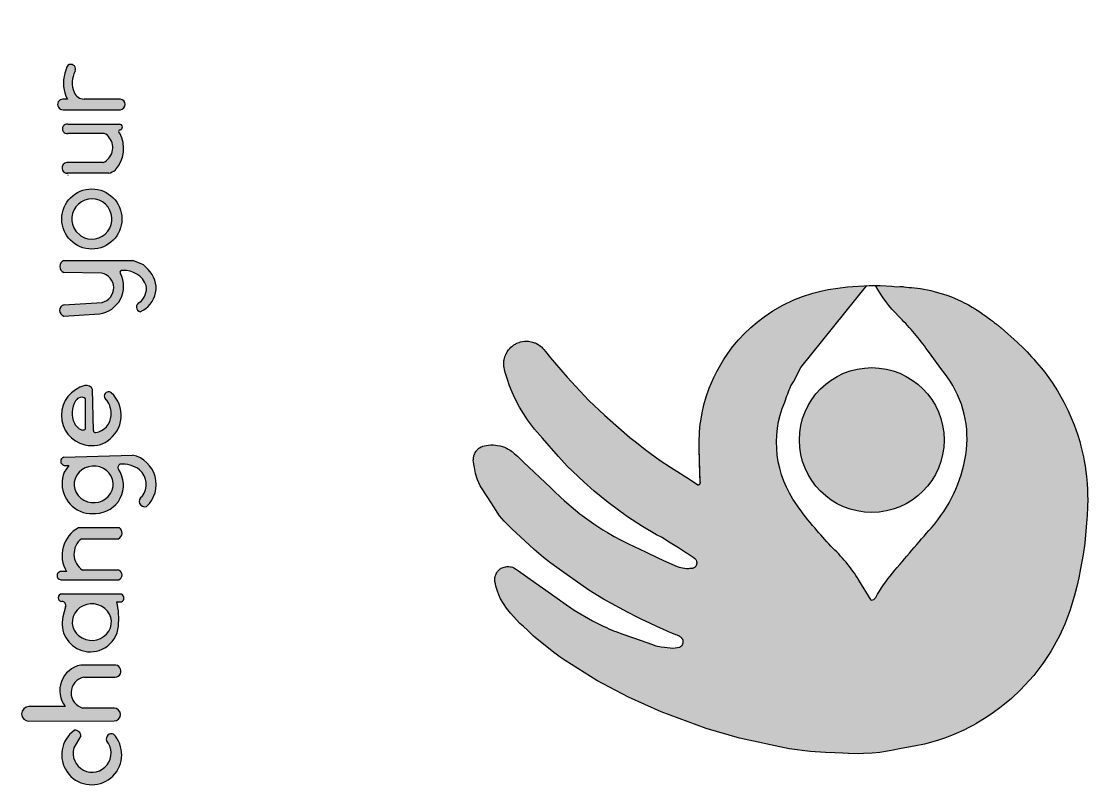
# Model space of a CAD drawing. Header units: millimetres. Extents: x -88727164121 to 1409438023, y -488056698 to 235964078476.
# Drawn here: x -1434659893 to -1186216538, y 2570022205 to 2748507003 of the extents above; entities that cross this region are included whole.
import ezdxf

# ---------------------------------------------------------------- set-up
doc = ezdxf.new("R2010")
doc.units = ezdxf.units.MM
doc.header["$MEASUREMENT"] = 0

# ---------------------------------------------------------------- blocks, each defined once
blk = doc.blocks.new('citata')
h = blk.add_hatch(color=1)
h.dxf.hatch_style = 1
h.set_gradient(color1=(106, 241, 234), color2=(123, 190, 224))
h.paths.add_polyline_path([(-2523979, -73858309), (896836, -73858309, 0.6599120147), (766764, -68494374), (-41696684, -68331435, 1), (-41696685, -73696560, -0.5358799039), (-39151218, -77523725), (-40895330, -84680449, 0.3940708459), (-27465401, -108592977, 0.2135091168), (-11150540, -106751416, 0.2398963298), (-1357428, -91364658, 0.0814010935)])
edge = h.paths.add_edge_path(flags=16)
edge.add_ellipse((-20319621, -88362964), major_axis=(13946354, 174204), ratio=0.9341531751, start_angle=59.604495974, end_angle=419.330027545, ccw=False)
h.paths.add_polyline_path([(-4266876, -118999892), (-28094963, -118999892, 0.564136484), (-39261816, -148595756), (-65177510, -148595756, 1.0028811706), (-65147742, -158942695), (-4389065, -158767890, 0.9971271067), (-4415221, -149676636), (-26616225, -149676636, -0.801497048), (-25917218, -127626480), (-3567869, -127626480, 1.0119015309)])
h.paths.add_polyline_path([(-27636042, -28951399), (-1279489, -28951399, 0.5572331193), (-615487, -21094263), (-29831243, -21094263, 0.4275887725), (-38371957, -52302695), (-42188721, -52302695, 1.0011614844), (-42181872, -58203042), (-968551, -58203042, 0.6375031492), (-968551, -51263954), (-26972039, -51263954, -0.5156834132)])
h.paths.add_polyline_path([(-272302, 24099772, -0.1905056277), (13765309, 20184028, -0.3893571785), (15608258, 1178046, 0.9525587143), (18649553, -5879773, 0.6100212812), (8769053, 30619295), (-40196050, 29169389, 0.8328478427), (-40052088, 23382490), (-36714717, 23382490), (-40036530, 18578856, 0.4321547126), (-26610358, -10171635, 0.0823517238), (-17515301, -10893863, 0.5953038355), (-1213522, 20359451, -0.4837201873)])
edge = h.paths.add_edge_path(flags=16)
edge.add_ellipse((-18999123, 9818661), major_axis=(13946354, 174204), ratio=0.9341531751, start_angle=59.604495974, end_angle=419.330027545, ccw=False)
h.paths.add_polyline_path([(-31903569, 69298767, -0.1019754382), (-29826847, 71333686, -0.3243246524), (-24725491, 70812063), (-24725491, 49218971, -0.1372633068), (-27009726, 48538977, -0.1088701167), (-29272992, 49460993, -0.1472911021), (-32755880, 53486809, -0.2553227113)], flags=16)
h.paths.add_polyline_path([(-19738167, 77426384, 0.3937450764), (-25296033, 80170080, 0.7906409581), (-25296033, 37940173, 0.0848355521), (-16037509, 37694466, 0.106183039), (-9349844, 40671710), (-9330569, 40680291, 0.4903457944), (-6429344, 75143859, 0.2583840191), (-9347780, 75613026, 0.6962600209), (-9680626, 69946412, -0.1794862612), (-6600470, 58850579, -0.3591685022), (-17569604, 46860784, -0.5950624998), (-19082480, 48141902)])
h.paths.add_polyline_path([(14120237, 132863887, -0.7616509547), (13732096, 139416575, 0.2768275572), (18468235, 151607953, 0.3322203295), (1676223, 162148834, 0.8288874333), (72124, 160117172, -0.5205014365), (-14830326, 131421754), (-40183794, 129778705, -0.7853089883), (-40102124, 137768962), (-12933639, 139470668, 0.808747985), (-13405182, 160347525), (-40183794, 160892521, -0.6904082732), (-40183794, 169351852), (4618242, 169351852), (8841903, 169351852), (16416473, 166185380), (19767382, 163018907, -0.545534071)])
h.paths.add_polyline_path([(1130315, 198951971, 1), (-41783373, 198951971, 1)])
h.paths.add_polyline_path([(-28045351, 186847150), (-31833581, 190367413, -11.0000676829)], flags=16)
h.paths.add_polyline_path([(-543448, 266508913), (-37388342, 266508913, 1.2004549943), (-37388342, 259928021), (-11525370, 259928021, -0.245272097), (-7723283, 256634682, -0.4880390953), (-12310893, 239161962), (-38084485, 239161962, 0.9131626126), (-38084485, 231509207), (-8166821, 231509207, 0.0950607785), (-3511505, 233915286, 0.3119790556), (-354616, 260125174, -0.8727461245), (-136787, 262498021, 0.9037376938)])
h.paths.add_polyline_path([(141597, 284432956), (-25739299, 284432956, -0.3046396993), (-32991928, 289303882, -0.2212648885), (-32280982, 304244747, 1.2709988847), (-38625991, 305834670), (-39508137, 302978768, 0.2006204976), (-37703332, 284313914), (-41025443, 284313914, 1.0231071125), (-40850826, 276845396), (141597, 276845396, 0.8483927566)])
h.paths.add_polyline_path([(1130315, 424857795, 1), (-41783373, 424857795, 1)])
h.paths.add_polyline_path([(-28045351, 412752975), (-31833581, 416273237, -11.0000676829)], flags=16)
h.paths.add_polyline_path([(-609845, 461997028), (-37721358, 461997028, 0.997974659), (-37706069, 454455531), (-609845, 454455531, 1)])
h.paths.add_polyline_path([(-331130, 473536531), (-41492666, 473536531, -1), (-41492666, 479650632), (-38945292, 479650632), (-38770207, 479644793, 0.790327783), (-38337651, 481806097, -0.4395699747), (-33570136, 508276051), (-30464816, 509151401, -0.0199581941), (-545949, 509685552, -0.6985078616), (-1896086, 501947650), (-26829844, 501936143, 0.7518174025), (-26994959, 480604472), (-380633, 480273617, -0.8201431445)])
h.paths.add_polyline_path([(-57403410, 458023432, 1), (-48000510, 458023432, 1)])
h.paths.add_polyline_path([(-45645963, 521439803), (-45645963, 530060554), (-66606006, 530060554, -1), (-66606006, 537149541), (-45645963, 537149541), (-45645963, 544614587, -1), (-38816132, 544614587), (-38816132, 537149541), (-346052, 537149541, -1), (-346052, 530060554), (-38816132, 530060554), (-38816132, 521448715, -0.9986959792)])
h.paths.add_polyline_path([(-41783373, 616504027, 1), (1130315, 616504027, 1)])
h.paths.add_polyline_path([(-28045351, 604399206), (-31833581, 607919468, -11.0000676829)], flags=16)
h.paths.add_polyline_path([(-3361252, 659667989), (-38845387, 659667989), (-38845387, 665341032, 1), (-44864031, 665341032), (-44864031, 659179524, -0.3779582573), (-63206343, 671140956, 0.7288191062), (-69659822, 668584565, 0.3950173115), (-51840371, 651903726), (-44864031, 651903726), (-44864031, 646352266, 1), (-38845387, 646352266), (-38845387, 651903726), (-3361252, 651903726, 1)])
h.paths.add_polyline_path([(-4358152, 750087964), (-37360162, 756994593, 1.0897155904), (-38811713, 750251695), (-8215095, 744612075, -0.6795941902), (-7069091, 736072806), (-39801421, 728186280, 0.7879901999), (-38116848, 721371558), (-4358152, 729716577, 0.7829038284)])
h.paths.add_polyline_path([(-609845, 774537745), (-37721358, 774537745, 0.997974659), (-37706069, 766996248), (-609845, 766996248, 1)])
h.paths.add_polyline_path([(-6429344, 821486246, 0.25838402), (-9347780, 821955412, 0.6962600194), (-9680626, 816288798, -0.1794862612), (-6600470, 805192966, -0.3591685022), (-17569604, 793203171, -0.5950624998), (-19082480, 794484288), (-19738167, 823768770, 0.3937450764), (-25296033, 826512467, 0.7906409581), (-25296033, 784282560, 0.0848355521), (-16037509, 784036852, 0.106183039), (-9349844, 787014097), (-9330569, 787022677, 0.4903457944)])
h.paths.add_polyline_path([(-27009726, 794881363, -0.1088701167), (-29272992, 795803380, -0.1472911021), (-32755880, 799829196, -0.2553227113), (-31903569, 815641153, -0.1019754382), (-29826847, 817676073, -0.3243246524), (-24725491, 817154449), (-24725491, 795561357, -0.1372633068)], flags=16)
h.paths.add_polyline_path([(-650637, 854805312), (-4098243, 856939338, 0.0222537796), (-8840742, 858390930, -0.6541523972), (-8390628, 862148915, 0.0708064783), (-1035835, 866419154, 0.4720704746), (-1604018, 875574020), (-36391928, 885687236, 1.1252828024), (-37332261, 877890188), (-12798071, 872424270, -0.97405612), (-13434951, 869164139), (-34186856, 865677306, 0.5314971765), (-33350710, 857309600), (-13521215, 854462896, -0.841987891), (-13105313, 847503582), (-40049815, 842562723, 0.6393290403), (-37290130, 834153893), (-5704358, 841950869, 0.5169282559)])
h.paths.add_polyline_path([(-4881299, -168133347, 0.6304698822), (-9827312, -172833444, -1.6745748508), (-33183246, -178024913), (-28142815, -169465223, 0.4225122249), (-32564941, -165431807), (-36140658, -168384359, 2.3042156035)])
h.paths.add_polyline_path([(-13649742, 394490524), (-22186078, 395327720, 0.4310925649), (-40352583, 367937247), (-40352583, 362957698), (-40352583, 359569184, 1.2093904472), (-39138509, 353196562), (22694525, 353196562, 0.6604338572), (22694525, 362828205), (962674, 362828205, -0.3609595739), (135240, 364342467, 0.4907639503)])
edge = h.paths.add_edge_path(flags=16)
edge.add_ellipse((-18999123, 374784105), major_axis=(13946354, 174204), ratio=0.9341531751, start_angle=59.604495974, end_angle=419.330027545, ccw=False)
h = blk.add_hatch(color=1)
h.dxf.hatch_style = 1
h.set_gradient(color1=(106, 241, 234), color2=(123, 190, 224))
h.paths.add_polyline_path([(-57403410, 770564148, 1), (-48000510, 770564148, 1)])
at = {"color": 135, "true_color": 0x4d97b3}
for p, q in [((-1604018, 875574020), (-36391928, 885687236)), ((-37332261, 877890188), (-12798071, 872424270)), ((-13434951, 869164139), (-34186856, 865677306)), ((-33350710, 857309600), (-13521215, 854462896)), ((-650637, 854805312), (-4098243, 856939338)), ((-13105313, 847503582), (-40049815, 842562723)), ((-37290130, 834153893), (-5704358, 841950869)), ((-19082480, 794484288), (-19738167, 823768770)), ((-24725491, 795561357), (-24725491, 817154449)), ((-9349844, 787014097), (-9330569, 787022677)), ((-37690779, 774537745), (-609845, 774537745)), ((-609845, 766996248), (-37706069, 766996248)), ((-4358152, 750087964), (-37360162, 756994593)), ((-38811713, 750251695), (-8215095, 744612075)), ((-7069091, 736072806), (-39801421, 728186280)), ((-38116848, 721371558), (-4358152, 729716577)), ((-44864031, 659179524), (-44864031, 665341032)), ((-38845387, 665341032), (-38845387, 659667989)), ((-38845387, 659667989), (-3361252, 659667989)), ((-44864031, 651903726), (-51840371, 651903726)), ((-44864031, 646356418), (-44864031, 651903726)), ((-3361252, 651903726), (-38845387, 651903726)), ((-38845387, 651903726), (-38845387, 646352266)), ((-28045351, 604399206), (-31833581, 607919468)), ((-45645963, 537149541), (-45645963, 544614587)), ((-38816132, 544614587), (-38816132, 537149541)), ((-66617352, 537149541), (-45645963, 537149541)), ((-38816132, 537149541), (-346052, 537149541)), ((-45645963, 530060554), (-66606006, 530060554)), ((-45645963, 521439803), (-45645963, 530060554)), ((-346052, 530060554), (-38816132, 530060554)), ((-38816132, 530060554), (-38816132, 521448715)), ((-30464816, 509151401), (-33570136, 508276051)), ((-26829658, 501936143), (-1896086, 501947650)), ((-38945292, 479650632), (-41492666, 479650632)), ((-38945292, 479650632), (-38926260, 479649997)), ((-380633, 480273617), (-26994959, 480604472)), ((-41492666, 473536531), (-331130, 473536531)), ((-37690779, 461997028), (-609845, 461997028)), ((-609845, 454455531), (-37706069, 454455531)), ((-28045351, 412752975), (-31833581, 416273237)), ((-13649742, 394490524), (-22186078, 395327720)), ((-40352583, 367937247), (-40352583, 362957698)), ((-40352583, 362957698), (-40352583, 359569184)), ((-40352583, 359569184), (-40352583, 359569184)), ((22694525, 362828205), (962674, 362828205)), ((-39138509, 353196562), (22694525, 353196562)), ((-38625991, 305834670), (-39508137, 302978768)), ((-37703332, 284313914), (-41025443, 284313914)), ((141597, 284432956), (-25739299, 284432956)), ((-40850826, 276845396), (141597, 276845396)), ((-37388342, 266508913), (-543448, 266508913)), ((-11525370, 259928021), (-37388342, 259928021)), ((-12310893, 239161962), (-38084485, 239161962)), ((-8166821, 231509207), (-38084485, 231509207)), ((-28045351, 186847150), (-31833581, 190367413)), ((-40183794, 169351852), (4618242, 169351852)), ((4618242, 169351852), (8841903, 169351852)), ((16416473, 166185380), (8841903, 169351852)), ((-13405182, 160347525), (-40183794, 160892521)), ((16416473, 166185380), (19767382, 163018907)), ((-40207008, 137762393), (-12933639, 139470668)), ((-40183794, 129778705), (-14864753, 131419523)), ((-19082480, 48141902), (-19738167, 77426384)), ((-24725491, 49218971), (-24725491, 70812063)), ((-9349844, 40671710), (-9330569, 40680291)), ((-40196050, 29169389), (8769053, 30619295)), ((-40052088, 23382490), (-36714717, 23382490)), ((-36714717, 23382490), (-40036530, 18578856)), ((-615487, -21094263), (-29831243, -21094263)), ((-27636042, -28951399), (-1279489, -28951399)), ((-38371957, -52302695), (-42188721, -52302695)), ((-968551, -51263954), (-26972039, -51263954)), ((-42181872, -58203042), (-968551, -58203042)), ((766764, -68494374), (-41696684, -68331435)), ((-2523979, -73858309), (896836, -73858309)), ((-39151218, -77523725), (-40895330, -84680449)), ((-4266876, -118999892), (-28094963, -118999892)), ((-25917218, -127626480), (-3567869, -127626480)), ((-39261816, -148595756), (-65177510, -148595756)), ((-4415221, -149676636), (-26616225, -149676636)), ((-65177510, -158942780), (-4415221, -158767965)), ((-32564941, -165431807), (-36140658, -168384359)), ((-28142815, -169465223), (-33183246, -178024913))]:
    blk.add_line(p, q, dxfattribs=at)
for centre, radius in [((-52701960, 770564148), 4701450), ((-20326529, 616504027), 21456844), ((-52701960, 458023432), 4701450), ((-20326529, 424857795), 21456844), ((-20326529, 198951971), 21456844)]:
    blk.add_circle(centre, radius, dxfattribs=at)
for centre, radius, start, end in [((-37323324, 881844337), 3954159, 76.376053885, 269.870499878), ((-5087742, 870762743), 5940094, 313.010194559, 54.092645058), ((-13159365, 870802576), 1661452, 260.452163209, 77.440315194), ((-30944723, 861775648), 5072904, 129.725319121, 241.687392076), ((-7794055, 860171511), 2065436, 116.618550717, 239.551509755), ((-19714790, 890121781), 30178103, 291.36743908, 308.24002656), ((-13914684, 850947297), 3537549, 283.226094546, 83.613985091), ((-22768664, 804414063), 55744857, 70.43194158, 75.531290497), ((-7733035, 850169100), 8464918, 283.866301166, 33.209181335), ((-36725828, 838996355), 4875230, 132.985338412, 263.353187905), ((-20290146, 805397513), 21700234, 103.337318906, 256.662681094), ((-23989072, 822158866), 4545546, 20.742693575, 106.70987676), ((-8465900, 819060530), 3026228, 106.942515755, 246.334323434), ((-8312199, 819085610), 3050933, 51.892375702, 109.842201873), ((-21226243, 805377983), 21872913, 302.946394895, 47.429708528), ((-17856687, 806955036), 16515554, 148.26875348, 205.560399865), ((-25928336, 811620325), 7202115, 122.772236557, 146.062771593), ((-27635960, 813896594), 4368575, 48.223370289, 120.099997282), ((-23097650, 806588854), 16556130, 355.163507168, 35.865346645), ((-24329583, 803599609), 9231386, 204.106498723, 237.622163319), ((-19353970, 805848216), 12770322, 278.032081133, 357.058840327), ((-26049214, 800477943), 5678405, 235.408194649, 260.261502943), ((-27082758, 799303290), 4422530, 270.946215467, 302.209276096), ((-17978400, 794254261), 1127787, 168.231189584, 291.252350248), ((-19947911, 811247080), 27489775, 258.781592733, 278.178025557), ((-19624342, 801093553), 17429757, 281.875624864, 306.12014549), ((-37706069, 770767012), 3770764, 89.767677835, 270), ((-609845, 770766996), 3770749, 270, 90), ((-38375958, 753685577), 3461420, 72.934654517, 262.767897013), ((-6876016, 739902270), 10492283, 283.884943561, 76.115056439), ((-9332595, 740115568), 4633290, 299.244050212, 76.043249403), ((-38139560, 724981515), 3610028, 117.409421446, 270.360472527), ((-66021974, 668824939), 3645780, 39.439246777, 183.780518868), ((-47253544, 675559582), 16553431, 195.481729288, 278.299728482), ((-51840371, 669762037), 17858310, 183.780518868, 270), ((-41854709, 665341032), 3009322, 0, 180), ((-3361252, 655785857), 3882131, 270, 90), ((-41854709, 646352266), 3009322, 180, 0), ((-20338690, 616490940), 14338851, 237.488621269, 216.711032783), ((-42231048, 544614587), 3414916, 0, 180), ((-66606006, 533605047), 3544493, 90, 270), ((-346052, 533605047), 3544493, 270, 90), ((-42231054, 521448715), 3414921, 180.149527252, 0), ((-8817178, 134798547), 374978239, 88.736073566, 93.309547541), ((-2639211, 506064052), 4182942, 280.233266431, 59.971674265), ((-23808283, 492853522), 18252347, 122.332198179, 217.247593917), ((-23828414, 491246436), 11103081, 105.683552991, 253.429482617), ((-41492666, 476593581), 3057050, 90, 270), ((-38810568, 480776807), 1132734, 264.137865555, 65.32315786), ((-1028169, 476900134), 3435067, 281.707684651, 79.134310075), ((-37706069, 458226295), 3770764, 89.767677835, 270), ((-609845, 458226280), 3770749, 270, 90), ((-20338690, 424844709), 14338851, 237.488621269, 216.711032783), ((-18336954, 373055192), 22602683, 99.804972561, 193.087031677), ((-18416074, 374085583), 20954225, 332.291627384, 76.852186589), ((-40354972, 356266769), 3302416, 89.958551072, 291.614229036), ((1461085, 364083748), 1350852, 168.958318386, 248.34845097), ((20638838, 358012383), 5236219, 293.115753463, 66.884246537), ((-35261019, 305807798), 3365079, 332.322642595, 179.542442654), ((-16581730, 296010366), 17727705, 152.322642595, 202.228756087), ((-16282966, 295804850), 24307893, 162.834842634, 208.211294243), ((-25739299, 292267868), 7834912, 202.228756087, 270), ((-41023448, 280577660), 3736254, 90.030588251, 272.648111464), ((-484958, 280639176), 3845171, 279.377935655, 80.622064345), ((-37992859, 263218467), 3345516, 79.589778724, 280.410221276), ((-543448, 264482852), 2026061, 281.578759946, 90), ((-12779208, 254639112), 5435501, 21.53912214, 76.663142257), ((-20891749, 249303738), 23213732, 318.478351279, 27.785664067), ((-83718, 261296727), 1202466, 92.529521061, 256.980330699), ((-16835717, 249688611), 11457939, 293.260192534, 37.316932702), ((-37736414, 235335585), 3842176, 95.197672909, 275.197672909), ((-36858047, 234981064), 4795698, 263.65140118, 264.342600092), ((-37209900, 233643431), 3436833, 267.983939629, 270), ((-12109720, 244844610), 13906093, 286.471456948, 308.192509037), ((-20338690, 198938884), 14338851, 237.488621269, 216.711032783), ((-38580729, 165122186), 4523261, 110.756960168, 249.243039832), ((-17427683, 150988013), 19737902, 277.31336061, 27.549786271), ((-15401831, 149858673), 10677201, 283.365649945, 79.222171114), ((1065937, 160981597), 1317153, 62.397338318, 221.016973459), ((3015556, 145636854), 16566210, 21.127121953, 94.637268059), ((7237421, 149759117), 18243409, 292.165107255, 46.620992172), ((5933991, 149461647), 12716678, 307.822604112, 9.716823973), ((-39167998, 133763868), 4112587, 103.128660296, 255.700123298), ((14829268, 136193725), 3404490, 108.800397011, 257.979381847), ((-20290146, 59055127), 21700234, 103.337318906, 256.662681094), ((-23989072, 75816480), 4545546, 20.742693575, 106.70987676), ((-17856687, 60612649), 16515554, 148.26875348, 205.560399865), ((-25928336, 65277939), 7202115, 122.772236557, 146.062771593), ((-27635960, 67554207), 4368575, 48.223370289, 120.099997282), ((-8465900, 72718144), 3026228, 106.942515755, 246.334323434), ((-23097650, 60246468), 16556130, 355.163507168, 35.865346645), ((-8312199, 72743224), 3050933, 51.892375702, 109.842201873), ((-21226243, 59035597), 21872913, 302.946394895, 47.429708528), ((-24329583, 57257223), 9231386, 204.106523661, 237.622163319), ((-19353970, 59505829), 12770322, 278.032081133, 357.058840327), ((-26049214, 54135556), 5678405, 235.408194649, 260.261502943), ((-27082758, 52960904), 4422530, 270.946215467, 302.209276096), ((-17978400, 47911874), 1127787, 168.231189584, 291.252350248), ((-19624342, 54751166), 17429757, 281.875624864, 306.12014549), ((-19947911, 64904693), 27489775, 258.781592733, 278.178025557), ((4317492, 9827345), 21263150, 312.379086991, 77.915405803), ((-39591889, 26289178), 2942894, 101.846761284, 261.003364643), ((737873, 21856985), 2459786, 114.247287464, 211.234263509), ((1794376, 4388943), 19818878, 52.841883084, 95.985584826), ((-19797550, 10520059), 21784410, 158.288443959, 251.775701186), ((-17838049, 9152657), 20049118, 270.922379643, 34.753134303), ((4333377, 9677100), 14119379, 322.990855894, 48.086088377), ((17300491, -2276926), 3847139, 116.09544162, 290.528078697), ((-19885187, 16890404), 27885154, 256.044167167, 274.875299032), ((-19190938, -40779034), 22376467, 118.392768531, 210.996800835), ((-3377991, -24817431), 4636098, 296.913440214, 53.42543994), ((-19363611, -39871376), 13699599, 127.145756085, 236.263384958), ((-42188721, -55252873), 2950178, 90, 270.133019042), ((-2583826, -54733498), 3827120, 294.964722179, 65.035277821), ((-41696684, -71013997), 2682562, 90, 270), ((-41696684, -76456644), 2760084, 337.25615744, 90), ((-55350151, -86170469), 54241992, 354.504961972, 13.119676224), ((-315333, -71204159), 2917853, 294.546514872, 68.231712827), ((-21365977, -89439803), 20100922, 166.303847218, 252.335662707), ((-21365977, -89439803), 20100922, 300.544494819, 354.504961972), ((-21365977, -89439803), 20100922, 252.335662707, 300.544494819), ((-24736856, -137171566), 18479356, 100.470082065, 218.185804868), ((-3866340, -123309051), 4327734, 273.954655407, 95.310386838), ((-23807202, -138729527), 11301761, 100.760143883, 255.608430358), ((-65177510, -153769268), 5173512, 90, 270), ((-4415221, -154222301), 4545665, 270, 90), ((-32314404, -169597982), 4173701, 1.822793015, 93.441397347), ((-20393616, -182874389), 21399306, 137.380522201, 43.53962325), ((-20106945, -181720148), 13588392, 164.220226957, 40.843290963), ((-6231395, -171665058), 3780971, 69.079224781, 198.000010826)]:
    blk.add_arc(centre, radius, start, end, dxfattribs=at)
for centre in [(-18999123, 374784105), (-18999123, 9818661), (-20319621, -88362964)]:
    blk.add_ellipse(centre, major_axis=(13946354, 174204), ratio=0.9341531751, start_param=1.0402947037, end_param=7.3186896331, dxfattribs=at)

msp = doc.modelspace()

# ---------------------------------------------------------------- hatches: boundary and pattern name
h = msp.add_hatch(color=1)
h.dxf.hatch_style = 1
h.set_gradient(color1=(123, 190, 224), color2=(34, 52, 110))
h.paths.add_polyline_path([(-1189360823.4, 2614573842), (-1188763177.7, 2616892125), (-1188302135.4, 2618882462.5), (-1187857043.9, 2621033423.3), (-1187284056.2, 2624305527.1), (-1186908028.9, 2626976188.8), (-1186380556.2, 2632605296.3), (-1186342124.5, 2633263572.4), (-1186244989.9, 2635592389.9), (-1186216538.4, 2637059663.4), (-1186223170.2, 2638241211.7), (-1186263483.4, 2639530694.9), (-1186332409.9, 2640735377.1), (-1186418661.9, 2641801040.2), (-1186465074.9, 2642414132.9), (-1186561887.3, 2643148346.6), (-1186702272.8, 2644213013), (-1186827086.9, 2645034091.4), (-1186874382.2, 2645322563.3), (-1187019383.6, 2646146438.1), (-1187207892.1, 2647110579.3), (-1187397462.6, 2647988804.4), (-1187786444.3, 2649585493.4), (-1188080190.4, 2650657133.4), (-1188590711.2, 2652324310.9), (-1189361569, 2654508567.4), (-1190030345.3, 2656173704.2), (-1190746921, 2657783463.5), (-1191742254.8, 2659790744.1), (-1193249256.8, 2662451689.2), (-1194518183.3, 2664425423.2), (-1195618454.8, 2665981424.9), (-1196216710.8, 2666775671.7), (-1197036465.6, 2667811265), (-1198103346.9, 2669077000.3), (-1198756093.8, 2669816205.8), (-1199270198.4, 2670383618.9), (-1199852895.7, 2671011633), (-1200348343.6, 2671533444.8), (-1201159877.9, 2672364996.3), (-1202555800.7, 2673731766.1), (-1206395541.9, 2677121329.1), (-1206425995.3, 2677146250.6), (-1206485273, 2677194648.2), (-1206537625.4, 2677237300.1), (-1206578060.2, 2677270183.9), (-1206605291.7, 2677292301.3), (-1206676331.9, 2677349891.3), (-1206755083.5, 2677413549.4), (-1206836020.9, 2677471204.3), (-1206955643.2, 2677574803.9), (-1207007637.2, 2677616406.3), (-1207157760.7, 2677736062), (-1207246194.8, 2677806227.1), (-1207355641.5, 2677892736), (-1207556703.5, 2678050719.6), (-1207694346.9, 2678158175), (-1207888632.1, 2678308892.3), (-1208093216.7, 2678466397.4), (-1208243578.8, 2678581377.9), (-1208353628.6, 2678665115.9), (-1208559810.8, 2678821061.4), (-1208590553.4, 2678844208.9), (-1208622302.3, 2678868085.7), (-1208674749.5, 2678907465.7), (-1208809133.8, 2679008010.8), (-1209338287.4, 2679398967.6), (-1209604811.7, 2679592931.6), (-1210013096.6, 2679886285.9), (-1210376744.7, 2680143771.9), (-1210653740.6, 2680337534.4), (-1211361822, 2680823692.3), (-1211933495.6, 2681206771.7), (-1212562593.2, 2681618818.1), (-1212806689, 2681767602.2), (-1213127992, 2681959179.3), (-1213981974.4, 2682445455.4), (-1214613139, 2682784185), (-1214838446.8, 2682900978.1), (-1215654531.8, 2683306365.2), (-1217249475.6, 2684022045.2), (-1217947949.7, 2684304968.4), (-1219021742.3, 2684705256.2), (-1220314729.3, 2685133456.5), (-1221745983.7, 2685541506.8), (-1222774925.4, 2685793445.4), (-1225157617.5, 2686248428.8), (-1227266299.1, 2686505929.6), (-1227767459.5, 2686547486.3), (-1229021344.5, 2686698566.4), (-1229288678, 2686715166.6), (-1229974578.3, 2686732965.9), (-1230776952.2, 2686708602.3), (-1231817210.4, 2686803240.6), (-1234570773.2, 2686960089.3), (-1235610288.2, 2686970422, 0.072611493), (-1230316012.4, 2679868627.4, -0.0371583413), (-1223897052.3, 2672420099.3, -0.0018721971), (-1218954192.3, 2665687114.5, -0.2003702376), (-1214630495.2, 2647549611.6, -0.1400664373), (-1222618926.8, 2630572691.7, 0.0048898673), (-1231690613.9, 2619983159.2, 0.047822713), (-1235590770.8, 2614318839.1, -0.2722873756), (-1236659263.7, 2613690369.8), (-1239497155.7, 2618348610.8, 0.0653190041), (-1246043190.4, 2626263550.3, -0.0122504786), (-1249736485.3, 2630468742, -0.0310132149), (-1253973481.2, 2635893594.9, -0.2627581961), (-1256811978.3, 2659826146.1, -0.0168525099), (-1255343204, 2663645685.6, -0.0310577323), (-1254730959.7, 2664546726.3), (-1253008364.5, 2667902001.1), (-1237702922.6, 2686949973.1), (-1242141529.7, 2686694504), (-1246706019, 2686034819.6), (-1248076519.6, 2685761289.4), (-1250228526.4, 2685226711.1), (-1252678997.1, 2684432282.8), (-1254673400.8, 2683640223.3), (-1257273669.4, 2682394470), (-1259599905.6, 2681053628.3), (-1261594534.1, 2679711037.2), (-1263247324.8, 2678444736.7), (-1264729991.1, 2677173142.1), (-1266274296.4, 2675691000.7), (-1267571480.7, 2674300504.4), (-1268929206, 2672674600.4), (-1270059952, 2671158940.1), (-1271051915.1, 2669679920.1), (-1272610458.7, 2666982047.4), (-1273325764.9, 2665535434.5), (-1274377587, 2663049479.3), (-1275072810.1, 2661048688.6), (-1275609551.3, 2659173805.4), (-1276032479.1, 2657337975), (-1276379621.3, 2655353052.4), (-1276469417.9, 2654699718.1), (-1276552538.1, 2653998110.2), (-1276671223.4, 2652686996.8), (-1276762844.5, 2650580874.4), (-1276729897, 2648344965.2), (-1276689718.7, 2647182074.5), (-1276650352.1, 2646042678.9), (-1276546482.3, 2643036354.7), (-1276485772.6, 2641279220.7), (-1276470544, 2641231140.7), (-1276461145.2, 2641187562.4), (-1276454787.6, 2641137840.4), (-1276453794.2, 2641088212.9), (-1276457151.5, 2641040299.4), (-1276466425.6, 2640985049.6), (-1276482486.6, 2640931372.1), (-1276500835.6, 2640885572.8), (-1276525440.7, 2640839010.9), (-1276552385.5, 2640798475.8), (-1276584979.3, 2640758409.3), (-1276621012.1, 2640721768.4), (-1276652149.9, 2640696556.7), (-1276698331.1, 2640663971.2), (-1276751002, 2640635478.2), (-1276816292.9, 2640610922.1), (-1276865629.7, 2640598825.5), (-1276911154.6, 2640592014.8), (-1276960973.5, 2640589164.1), (-1277020285.1, 2640592359.2), (-1278764075.1, 2641702161.6), (-1283390862.1, 2644646793.4), (-1285843931, 2646225452), (-1289305504.7, 2648780001.2), (-1291356709.6, 2650378393.5), (-1292880364.9, 2651608647.9), (-1298786522.1, 2656751428.4), (-1302410600.8, 2660232090.9), (-1307523165.3, 2665629626.7), (-1310454878.2, 2669019413.2), (-1311397171.8, 2670160106.9), (-1312566708.6, 2671613065.6), (-1312932782.8, 2672107817.1), (-1313130394.1, 2672331485.5), (-1313480541.3, 2672672757.8), (-1313712347.4, 2672867046.6), (-1313983414.1, 2673067595.7), (-1314265992.5, 2673249983.4), (-1314632084.7, 2673450806.1), (-1314949563, 2673596060.1), (-1315115905.6, 2673662317), (-1315573029.1, 2673812035), (-1315847352.3, 2673880373.6), (-1316194572, 2673944958.1), (-1316509240.4, 2673983032.3), (-1316900719.5, 2674003893.8), (-1317388193.1, 2673989206.6), (-1317928525.5, 2673919684.3), (-1318341535.6, 2673827462.3), (-1318707204, 2673715945.7), (-1319181874.9, 2673525982.7), (-1319355908.8, 2673442469), (-1319552959, 2673338167.7), (-1319768501.6, 2673211404.6), (-1319886446.6, 2673136041.7), (-1319961419.8, 2673085800.8), (-1320045715.2, 2673027051.8), (-1320077891, 2673003976.4), (-1320134991.6, 2672962114.7), (-1320247098, 2672876414.8), (-1320327599.8, 2672811869.7), (-1320405260.5, 2672747094.2), (-1320573893.2, 2672597354.3), (-1320877032.9, 2672292495.3), (-1321121217.8, 2672006199.8), (-1321318266.7, 2671741120.8), (-1321469274.1, 2671511595.1), (-1321545503, 2671384968.5), (-1321658847.1, 2671180285), (-1321747993.3, 2671002466), (-1321875592.7, 2670713598.8), (-1321914718.9, 2670614471.8), (-1321977600.4, 2670441343.4), (-1322037692, 2670255301.7), (-1322081123.2, 2670103672), (-1322121199.6, 2669945790.7), (-1322152532.1, 2669805364.5), (-1322180479.7, 2669661618), (-1322216000.3, 2669436615.9), (-1322232180.8, 2669305133.6), (-1322261453.6, 2668890916.5), (-1322260348.5, 2668529281.6), (-1322226119.3, 2668094785.3), (-1322190994, 2667851221.9), (-1322100403, 2667422177.5), (-1321896917.8, 2666691275.2), (-1321712371.7, 2666041010.9), (-1321499505.3, 2665343490.1), (-1320911704.4, 2663636724.9), (-1320320648.4, 2662153830.6), (-1319683205.1, 2660739152.8), (-1318592803.3, 2658635616.8), (-1316763668.2, 2655715769.5), (-1315092565.6, 2653502448.7), (-1313267512, 2651429189.8), (-1311700444.8, 2649649003.2), (-1309478752.7, 2647125163.5), (-1307474541.4, 2644900058.7), (-1303614413.7, 2641218586.6), (-1301212896.2, 2639112641.7), (-1297912504.4, 2636425096.5), (-1293397258.5, 2633097844.4), (-1289972614.6, 2630831888.1), (-1286639413.7, 2628927198.1), (-1285364175.6, 2628257497), (-1283843398.3, 2627291094.6), (-1281580355.5, 2625853007.6), (-1280627154.5, 2625247280.6), (-1279704305, 2624660841.1), (-1279503204.1, 2624533048.3), (-1279071166.9, 2624254816), (-1278355734.8, 2623772591.2), (-1278132001, 2623616067), (-1277821135.2, 2623393912.7), (-1277760517.2, 2623349949.9), (-1277671670.5, 2623285130.4), (-1277628335.9, 2623256061.1), (-1277579819.9, 2623212368.5), (-1277514613.1, 2623140233.5), (-1277434235.5, 2623032097.7), (-1277367512.5, 2622917944.7), (-1277311822.6, 2622792442.5), (-1277282873.7, 2622706043.5), (-1277248679.1, 2622554089), (-1277237750.4, 2622462682.6), (-1277233945.9, 2622384730.7), (-1277236572.1, 2622282495.8), (-1277243834.1, 2622208948.8), (-1277264126.9, 2622095253.9), (-1277280309, 2622032193.9), (-1277299556.1, 2621970964.9), (-1277332901.6, 2621884791.9), (-1277374064.9, 2621798856.1), (-1277437485.3, 2621692386.9), (-1277491307.2, 2621617994.9), (-1277555963.7, 2621542068.7), (-1277609561, 2621487684.2), (-1277660350.8, 2621441960.8), (-1277705285.2, 2621405559.7), (-1277777877.8, 2621353717.5), (-1277894682.1, 2621285671.3), (-1277974799.1, 2621248423.1), (-1278024611.5, 2621228723.4), (-1278080091, 2621209703.2), (-1278140391.9, 2621191832.9), (-1278259500.4, 2621165979), (-1278461295.2, 2621153520), (-1278654047, 2621130202.3), (-1278878578.4, 2621109602.3), (-1279163381.7, 2621093545.5), (-1279589707.4, 2621090428), (-1279717872.1, 2621094387), (-1280632349, 2621188968.3), (-1281366051.7, 2621351640.2), (-1281887125.4, 2621517185.9), (-1284352415.7, 2622641704.1), (-1286189276.9, 2623504471.8), (-1289245438.3, 2624939940.8), (-1293208504.2, 2626805750.1), (-1295043231.4, 2627729556.2), (-1296518274.6, 2628527422), (-1298113881.6, 2629448551.9), (-1299183102, 2630101053.5), (-1301243582.1, 2631442660.6), (-1304526568.5, 2633828745.7), (-1307577032.7, 2636354887.2), (-1308185745.4, 2636898842.5), (-1308926935.5, 2637580574.3), (-1310603777.3, 2639188003.6), (-1311360384.5, 2639915706.1), (-1317648141.2, 2645862216.2), (-1318266715.2, 2646437641.6), (-1319084092.9, 2647195416.8), (-1319727530.4, 2647789873.6), (-1320015144.8, 2648042402.7), (-1320166021, 2648165284.4), (-1320244855.6, 2648227049.3), (-1320374965.3, 2648325486), (-1320424747.4, 2648362032.1), (-1320478124.2, 2648400548.7), (-1320755897.2, 2648590286.1), (-1321207253.4, 2648863205.1), (-1321659714.3, 2649097216.4), (-1322116694.5, 2649297256.5), (-1322522534.4, 2649446714.3), (-1323101267.5, 2649617143.3), (-1323734686.1, 2649749602.5), (-1324189440.4, 2649811449.3), (-1324626732.3, 2649845442.8), (-1325298684.9, 2649849685.2), (-1326386069.7, 2649732854.7), (-1326745189.3, 2649659771.1), (-1327103098.3, 2649569156), (-1327249247, 2649512474), (-1327544365.1, 2649373246.6), (-1327903498.1, 2649152829.9), (-1328030468.6, 2649059199.4), (-1328280155, 2648846027.9), (-1328437150.2, 2648688392.7), (-1328569175.7, 2648538298.9), (-1328691475.9, 2648381690), (-1328891130.8, 2648077272), (-1329031482.1, 2647809489.6), (-1329153909.2, 2647512805), (-1329195109.6, 2647390694.3), (-1329255342.5, 2647176283.4), (-1329292668, 2647005882.4), (-1329318464.5, 2646853190.6), (-1329347751.9, 2646569371), (-1329353938.9, 2646328947.2), (-1329350798.5, 2646211565.1), (-1329317522.5, 2645902959.7), (-1329252474.1, 2645400462.9), (-1329113871.1, 2644563427.3), (-1328806434.2, 2643205135.6), (-1328345726.8, 2641714080.1), (-1327791116.8, 2640323455.2), (-1326003067, 2637571112.3), (-1324606949.8, 2635422070.6), (-1323273220, 2633369061.9), (-1322150026.9, 2632116024.1), (-1320262789.2, 2630227710.7), (-1317352090.7, 2627490421.7), (-1315170243.4, 2625461949.9), (-1312986797.9, 2623607550.3), (-1311582012.4, 2622512323.6), (-1310417413.6, 2621657617.3), (-1308820190.7, 2620558742.4), (-1302441847.1, 2616033133.9), (-1298983737.1, 2613949178), (-1293430910.8, 2610894693), (-1290991285.7, 2609660319.3), (-1290220271.1, 2609283346.5), (-1288038652.1, 2608250112.4), (-1286561010.7, 2607577858.5), (-1285019639.1, 2606846664), (-1284314169.5, 2606519408.1), (-1283891053.3, 2606332945.4), (-1283097166.6, 2606002383.1), (-1282161617.6, 2605644200.8), (-1281827750, 2605524376.9), (-1281572088.2, 2605423284.7), (-1281450914.3, 2605362623.9), (-1281318094.6, 2605285548.6), (-1281145321, 2605166497.9), (-1281024271.1, 2605068335.6), (-1280918966.8, 2604971177.3), (-1280807088.3, 2604853562.8), (-1280748684, 2604785142.4), (-1280680666.2, 2604698194.7), (-1280626276, 2604622062.2), (-1280564359.7, 2604526754.8), (-1280523129.7, 2604457125.9), (-1280459429.3, 2604337236.6), (-1280433562.1, 2604192180.1), (-1280425966.5, 2604108620.8), (-1280423973.4, 2604038874.9), (-1280424968.8, 2603963806.1), (-1280428502, 2603909626.6), (-1280433542.5, 2603859598.7), (-1280441243.4, 2603805678.2), (-1280450972.4, 2603751526.8), (-1280460532.4, 2603707477.8), (-1280471740.5, 2603662318), (-1280485503.6, 2603614415.8), (-1280508879.4, 2603544494.7), (-1280537144.7, 2603474748.7), (-1280568966.5, 2603405971.8), (-1280594857.5, 2603356322.7), (-1280631899.3, 2603292700.3), (-1280675167.2, 2603226940.6), (-1280720760.9, 2603165413.8), (-1280764966.5, 2603111873.4), (-1280833520.8, 2603038463.4), (-1280888787.6, 2602986331.5), (-1280966510, 2602921838), (-1281046525.6, 2602864590.5), (-1281140558.7, 2602807435.6), (-1281273969.5, 2602742448.1), (-1282849822.3, 2602547556), (-1284839825.4, 2602708118), (-1285581043, 2602825147.5), (-1286799942.5, 2603087371.7), (-1287824660.9, 2603448537.6), (-1290261390.2, 2604307372.1), (-1294486318.6, 2605796464.2), (-1296173548, 2606391134.6), (-1296657937.3, 2606561859.5), (-1296825458.9, 2606630834.6), (-1297794969.7, 2607042510.9), (-1298355182.3, 2607290237.3), (-1299260598, 2607706183.3), (-1301553361, 2608848562.6), (-1305853986.9, 2611364221.6), (-1308426329.7, 2613128853), (-1309832193.9, 2614185684), (-1313237153.5, 2616587881.8), (-1316074079, 2618573408.7), (-1318861439, 2620510255.5), (-1319545145.5, 2620983234.4), (-1319934519.2, 2621216303.7), (-1320226790.6, 2621342070.8), (-1320500722.4, 2621429089.4), (-1320727650.9, 2621480493.8), (-1321039318.2, 2621522359), (-1321291236.2, 2621532723.2), (-1321518887.5, 2621524262.2), (-1321792509.1, 2621491479.2), (-1322150173.6, 2621409983.9), (-1322602302.9, 2621238354.8), (-1322843788.3, 2621110702.9), (-1322954457, 2621042544.4), (-1323083950.3, 2620954187.6), (-1323433534.2, 2620660428.6), (-1323569952.9, 2620518421.7), (-1323712140.3, 2620348615.3), (-1323830747.1, 2620185282.6), (-1323920736.9, 2620044227.1), (-1323950572.8, 2619993420.6), (-1324135375.6, 2619613182.7), (-1324187491.1, 2619474410.1), (-1324236681.6, 2619320145.4), (-1324289488, 2619110778.6), (-1324326955, 2618901551), (-1324349976.9, 2618688348.6), (-1324357907.2, 2618435820), (-1324348098.6, 2618218986.3), (-1324326325.1, 2618025891.5), (-1324210231.4, 2617525243.4), (-1324081004.6, 2616917876.6), (-1323833767.4, 2616027825.1), (-1323424070.6, 2614920837.6), (-1322994786.9, 2614011874.1), (-1322330876.4, 2612886508.4), (-1321594045, 2611818086), (-1320721156.7, 2610679848), (-1318496608.5, 2608248152.2), (-1317735768.9, 2607605686.4), (-1316684833.9, 2606651946.3), (-1315309824.6, 2605273271.4), (-1310572403.9, 2601494101.7), (-1310028708.8, 2601087680.4), (-1309121556.1, 2600443949.5), (-1307939749.2, 2599665918.1), (-1300559615.8, 2595011582.4), (-1293161230.2, 2591138110.5), (-1285558925.6, 2587681976.9), (-1275067955.3, 2583784143.1), (-1267345375.6, 2581524876.9), (-1255728599.3, 2579058083.6), (-1250838228.3, 2578468226.4), (-1247314661.3, 2578212730.2), (-1245137692.8, 2578125148.6), (-1243244525.5, 2578092449.9), (-1241945718.6, 2577995767.6), (-1239618462.9, 2577928184.2), (-1238435373, 2577945639), (-1236410369.3, 2578056705.9), (-1234640531.6, 2578238330.3), (-1232880328.5, 2578498300.2), (-1231903421.8, 2578677280.3), (-1229669379.7, 2579181885.3), (-1226652882.3, 2579658502.9), (-1224230222.1, 2580186581), (-1221237910.5, 2581024682.1), (-1219585256.5, 2581579426.8), (-1218321608.6, 2582049596), (-1216853459.9, 2582647772.1), (-1215088145.1, 2583444077), (-1213713201.7, 2584125424.4), (-1212806765.3, 2584605265.3), (-1212236872.2, 2584919871.1), (-1211636981.9, 2585262111.2), (-1210244701, 2586101784.4), (-1208477276.8, 2587264403.1), (-1206357590.2, 2588814650.2), (-1203985735.7, 2590776860.6), (-1201919199.2, 2592713721.8), (-1198784384, 2596150773), (-1196656737.5, 2598925582.9), (-1194797670.3, 2601749760.1), (-1192782696.7, 2605411733.9), (-1191564896, 2608076826.2), (-1190376348.5, 2611206830.4)])
h = msp.add_hatch(color=1)
h.dxf.hatch_style = 1
h.set_gradient(color1=(123, 190, 224), color2=(34, 52, 110))
h.paths.add_polyline_path([(-1219662189.3, 2650989523.1, 1), (-1253382968.4, 2650989523.1, 1)])

# ---------------------------------------------------------------- linework, layer by layer
at = {"color": 151, "true_color": 0x7bbee0}
msp.add_line((-1276485727, 2641277900.2), (-1276744958.5, 2648780892.2), dxfattribs=at)
for points in [[(-1277628335.9, 2623256061.1), (-1277671670.5, 2623285130.4), (-1277760517.2, 2623349949.9), (-1277821135.2, 2623393912.7), (-1278132001, 2623616067), (-1278355734.8, 2623772591.2), (-1279071166.9, 2624254816), (-1279503204.1, 2624533048.3), (-1279704305, 2624660841.1), (-1280627154.5, 2625247280.6), (-1281580355.5, 2625853007.6), (-1283843398.3, 2627291094.6), (-1285364175.6, 2628257497), (-1286639413.7, 2628927198.1), (-1289972614.6, 2630831888.1), (-1293397258.5, 2633097844.4), (-1297912504.4, 2636425096.5), (-1301212896.2, 2639112641.7), (-1303614413.7, 2641218586.6), (-1307474541.4, 2644900058.7), (-1309478752.7, 2647125163.5), (-1311700444.8, 2649649003.2), (-1313267512, 2651429189.8), (-1315092565.6, 2653502448.7), (-1316763668.2, 2655715769.5), (-1318592803.3, 2658635616.8), (-1319683205.1, 2660739152.8), (-1320320648.4, 2662153830.6), (-1320911704.4, 2663636724.9), (-1321499505.3, 2665343490.1), (-1321712371.7, 2666041010.9), (-1321896917.8, 2666691275.2), (-1322100403, 2667422177.5), (-1322190994, 2667851221.9), (-1322226119.3, 2668094785.3), (-1322260348.5, 2668529281.6), (-1322261453.6, 2668890916.5), (-1322232180.8, 2669305133.6), (-1322216000.3, 2669436615.9), (-1322180479.7, 2669661618), (-1322152532.1, 2669805364.5), (-1322121199.6, 2669945790.7), (-1322081123.2, 2670103672), (-1322037692, 2670255301.7), (-1321977600.4, 2670441343.4), (-1321914718.9, 2670614471.8), (-1321875592.7, 2670713598.8), (-1321747993.3, 2671002466), (-1321658847.1, 2671180285), (-1321545503, 2671384968.5), (-1321469274.1, 2671511595.1), (-1321318266.7, 2671741120.8), (-1321121217.8, 2672006199.8), (-1320877032.9, 2672292495.3), (-1320573893.2, 2672597354.3), (-1320405260.5, 2672747094.2), (-1320327599.8, 2672811869.7), (-1320247098, 2672876414.8), (-1320134991.6, 2672962114.7), (-1320077891, 2673003976.4), (-1320045715.2, 2673027051.8), (-1319961419.8, 2673085800.8), (-1319886446.6, 2673136041.7), (-1319768501.6, 2673211404.6), (-1319552959, 2673338167.7), (-1319355908.8, 2673442469), (-1319181874.9, 2673525982.7), (-1318707204, 2673715945.7), (-1318341535.6, 2673827462.3), (-1317928525.5, 2673919684.3), (-1317388193.1, 2673989206.6), (-1316900719.5, 2674003893.8), (-1316509240.4, 2673983032.3), (-1316194572, 2673944958.1), (-1315847352.3, 2673880373.6), (-1315573029.1, 2673812035), (-1315115905.6, 2673662317), (-1314949563, 2673596060.1), (-1314632084.7, 2673450806.1), (-1314265992.5, 2673249983.4), (-1313983414.1, 2673067595.7), (-1313712347.4, 2672867046.6), (-1313480541.3, 2672672757.8), (-1313130394.1, 2672331485.5), (-1312932782.8, 2672107817.1), (-1312566708.6, 2671613065.6), (-1311397171.8, 2670160106.9), (-1310454878.2, 2669019413.2), (-1307523165.3, 2665629626.7), (-1302410600.8, 2660232090.9), (-1298786522.1, 2656751428.4), (-1292880364.9, 2651608647.9), (-1291356709.6, 2650378393.5), (-1289305504.7, 2648780001.2), (-1285843931, 2646225452), (-1283390862.1, 2644646793.4), (-1278764075.1, 2641702161.6), (-1277020285.1, 2640592359.2), (-1276965356.4, 2640589400.2), (-1276955022, 2640589504.6), (-1276917309.8, 2640591662.6), (-1276903658.3, 2640593136.3), (-1276875808.2, 2640597302.7), (-1276854157, 2640601638.4), (-1276833092.2, 2640606803.1), (-1276804405.9, 2640615392.8), (-1276766594.2, 2640629613.9), (-1276750024.3, 2640636953.5), (-1276732042.4, 2640645734.7), (-1276712219.8, 2640656458), (-1276689581.7, 2640670144.8), (-1276652149.9, 2640696556.7), (-1276635200.2, 2640710280.6), (-1276622381.4, 2640721491.8), (-1276607685.3, 2640735320.2), (-1276594030.2, 2640749205.7), (-1276578503.1, 2640766370.3), (-1276559274.9, 2640790006.9), (-1276554047.9, 2640796960.2), (-1276544593.3, 2640810198.1), (-1276534615.8, 2640825208.2), (-1276524625.1, 2640841490.5), (-1276517909.4, 2640853262.9), (-1276508820.3, 2640870462.8), (-1276501645.9, 2640885276.4), (-1276494565.1, 2640901224), (-1276487059.9, 2640919957.1), (-1276479373.1, 2640941777.6), (-1276471946.1, 2640966599.6), (-1276468048.4, 2640981864.8), (-1276463034.1, 2641005253.8), (-1276459396.9, 2641026922.4), (-1276456219.5, 2641053599.3), (-1276454624.5, 2641076363.8), (-1276454044.4, 2641100712.2), (-1276454454, 2641121173.9), (-1276456720.9, 2641152960.7), (-1276459938.3, 2641178123.5), (-1276463289.4, 2641197504.1), (-1276468026.3, 2641219467.1), (-1276473660.4, 2641240979.6), (-1276482566.3, 2641269097.7), (-1276485727, 2641277900.2), (-1276546482.3, 2643036354.7), (-1276650352.1, 2646042678.9), (-1276689718.7, 2647182074.5), (-1276729897, 2648344965.2), (-1276762844.5, 2650580874.4), (-1276671223.4, 2652686996.8), (-1276552538.1, 2653998110.2), (-1276469417.9, 2654699718.1), (-1276379621.3, 2655353052.4), (-1276032479.1, 2657337975), (-1275609551.3, 2659173805.4), (-1275072810.1, 2661048688.6), (-1274377587, 2663049479.3), (-1273325764.9, 2665535434.5), (-1272610458.7, 2666982047.4), (-1271051915.1, 2669679920.1), (-1270059952, 2671158940.1), (-1268929206, 2672674600.4), (-1267571480.7, 2674300504.4), (-1266274296.4, 2675691000.7), (-1264729991.1, 2677173142.1), (-1263247324.8, 2678444736.7), (-1261594534.1, 2679711037.2), (-1259599905.6, 2681053628.3), (-1257273669.4, 2682394470), (-1254673400.8, 2683640223.3), (-1252678997.1, 2684432282.8), (-1250228526.4, 2685226711.1), (-1248076519.6, 2685761289.4), (-1246706019, 2686034819.6), (-1242141529.7, 2686694504), (-1237091784.7, 2686985147.9), (-1234570773.2, 2686960089.3), (-1231817210.4, 2686803240.6), (-1230776952.2, 2686708602.3), (-1229974578.3, 2686732965.9), (-1229288678, 2686715166.6), (-1229021344.5, 2686698566.4), (-1227767459.5, 2686547486.3), (-1227266299.1, 2686505929.6), (-1225157617.5, 2686248428.8), (-1222774925.4, 2685793445.4), (-1221745983.7, 2685541506.8), (-1220314729.3, 2685133456.5), (-1219021742.3, 2684705256.2), (-1217947949.7, 2684304968.4), (-1217249475.6, 2684022045.2), (-1215654531.8, 2683306365.2), (-1214838446.8, 2682900978.1), (-1214613139, 2682784185), (-1213981974.4, 2682445455.4), (-1213127992, 2681959179.3), (-1212806689, 2681767602.2), (-1212562593.2, 2681618818.1), (-1211933495.6, 2681206771.7), (-1211361822, 2680823692.3), (-1210653740.6, 2680337534.4), (-1210376744.7, 2680143771.9), (-1210013096.6, 2679886285.9), (-1209604811.7, 2679592931.6), (-1209338287.4, 2679398967.6), (-1208809133.8, 2679008010.8), (-1208674749.5, 2678907465.7), (-1208622302.3, 2678868085.7), (-1208590553.4, 2678844208.9), (-1208559810.8, 2678821061.4), (-1208353628.6, 2678665115.9), (-1208243578.8, 2678581377.9), (-1208093216.7, 2678466397.4), (-1207888632.1, 2678308892.3), (-1207694346.9, 2678158175), (-1207556703.5, 2678050719.6), (-1207355641.5, 2677892736), (-1207246194.8, 2677806227.1), (-1207157760.7, 2677736062), (-1207007637.2, 2677616406.3), (-1206955643.2, 2677574803.9), (-1206836020.9, 2677471204.3), (-1206755083.5, 2677413549.4), (-1206676331.9, 2677349891.3), (-1206605291.7, 2677292301.3), (-1206578060.2, 2677270183.9), (-1206537625.4, 2677237300.1), (-1206485273, 2677194648.2), (-1206425995.3, 2677146250.6), (-1206365088.4, 2677096407.6), (-1206312781.9, 2677053509.4), (-1206272195.4, 2677020163.6)], [(-1206395541.9, 2677121329.1), (-1202555800.7, 2673731766.1), (-1201159877.9, 2672364996.3), (-1200348343.6, 2671533444.8), (-1199852895.7, 2671011633), (-1199270198.4, 2670383618.9), (-1198756093.8, 2669816205.8), (-1198103346.9, 2669077000.3), (-1197036465.6, 2667811265), (-1196216710.8, 2666775671.7), (-1195618454.8, 2665981424.9), (-1194518183.3, 2664425423.2), (-1193249256.8, 2662451689.2), (-1191742254.8, 2659790744.1), (-1190746921, 2657783463.5), (-1190030345.3, 2656173704.2), (-1189361569, 2654508567.4), (-1188590711.2, 2652324310.9), (-1188080190.4, 2650657133.4), (-1187786444.3, 2649585493.4), (-1187397462.6, 2647988804.4), (-1187207892.1, 2647110579.3), (-1187019383.6, 2646146438.1), (-1186874382.2, 2645322563.3), (-1186827086.9, 2645034091.4), (-1186702272.8, 2644213013), (-1186561887.3, 2643148346.6), (-1186465074.9, 2642414132.9), (-1186418661.9, 2641801040.2), (-1186332409.9, 2640735377.1), (-1186263483.4, 2639530694.9), (-1186223170.2, 2638241211.7), (-1186216538.4, 2637059663.4), (-1186244989.9, 2635592389.9), (-1186342124.5, 2633263572.4), (-1186380556.2, 2632605296.3), (-1186908028.9, 2626976188.8), (-1187284056.2, 2624305527.1), (-1187857043.9, 2621033423.3), (-1188302135.4, 2618882462.5), (-1188763177.7, 2616892125), (-1189360823.4, 2614573842), (-1190376348.5, 2611206830.4), (-1191564896, 2608076826.2), (-1192782696.7, 2605411733.9), (-1194797670.3, 2601749760.1), (-1196656737.5, 2598925582.9), (-1198784384, 2596150773), (-1201919199.2, 2592713721.8), (-1203985735.7, 2590776860.6), (-1206357590.2, 2588814650.2), (-1208477276.8, 2587264403.1), (-1210244701, 2586101784.4), (-1211636981.9, 2585262111.2), (-1212236872.2, 2584919871.1), (-1212806765.3, 2584605265.3), (-1213713201.7, 2584125424.4), (-1215088145.1, 2583444077), (-1216853459.9, 2582647772.1), (-1218321608.6, 2582049596), (-1219585256.5, 2581579426.8), (-1221237910.5, 2581024682.1), (-1224230222.1, 2580186581), (-1226652882.3, 2579658502.9), (-1229669379.7, 2579181885.3), (-1231903421.8, 2578677280.3), (-1232880328.5, 2578498300.2), (-1234640531.6, 2578238330.3), (-1236410369.3, 2578056705.9)], [(-1236410369.3, 2578056705.9), (-1238435373, 2577945639), (-1239618462.9, 2577928184.2), (-1241945718.6, 2577995767.6), (-1243244525.5, 2578092449.9), (-1245137692.8, 2578125148.6), (-1247314661.3, 2578212730.2), (-1250838228.3, 2578468226.4), (-1255728599.3, 2579058083.6), (-1267345375.6, 2581524876.9), (-1275067955.3, 2583784143.1), (-1285558925.6, 2587681976.9), (-1293161230.2, 2591138110.5), (-1300559615.8, 2595011582.4), (-1307939749.2, 2599665918.1), (-1309121556.1, 2600443949.5), (-1310028708.8, 2601087680.4), (-1310572403.9, 2601494101.7), (-1315309824.6, 2605273271.4), (-1316684833.9, 2606651946.3), (-1317735768.9, 2607605686.4), (-1318496608.5, 2608248152.2), (-1320721156.7, 2610679848), (-1321594045, 2611818086), (-1322330876.4, 2612886508.4), (-1322994786.9, 2614011874.1), (-1323424070.6, 2614920837.6), (-1323833767.4, 2616027825.1), (-1324081004.6, 2616917876.6), (-1324210231.4, 2617525243.4), (-1324326325.1, 2618025891.5), (-1324348098.6, 2618218986.3), (-1324357907.2, 2618435820), (-1324349976.9, 2618688348.6), (-1324326955, 2618901551), (-1324289488, 2619110778.6), (-1324236681.6, 2619320145.4), (-1324187491.1, 2619474410.1), (-1324135375.6, 2619613182.7), (-1323950572.8, 2619993420.6), (-1323920736.9, 2620044227.1), (-1323830747.1, 2620185282.6), (-1323712140.3, 2620348615.3), (-1323569952.9, 2620518421.7), (-1323433534.2, 2620660428.6), (-1323083950.3, 2620954187.6), (-1322954457, 2621042544.4), (-1322843788.3, 2621110702.9), (-1322602302.9, 2621238354.8), (-1322150173.6, 2621409983.9), (-1321792509.1, 2621491479.2), (-1321518887.5, 2621524262.2), (-1321291236.2, 2621532723.2), (-1321039318.2, 2621522359), (-1320727650.9, 2621480493.8), (-1320500722.4, 2621429089.4), (-1320226790.6, 2621342070.8), (-1319934519.2, 2621216303.7), (-1319545145.5, 2620983234.4), (-1318861439, 2620510255.5), (-1316074079, 2618573408.7), (-1313237153.5, 2616587881.8), (-1309832193.9, 2614185684), (-1308426329.7, 2613128853), (-1305853986.9, 2611364221.6), (-1301553361, 2608848562.6), (-1299260598, 2607706183.3), (-1298355182.3, 2607290237.3), (-1297794969.7, 2607042510.9), (-1296825458.9, 2606630834.6), (-1296657937.3, 2606561859.5), (-1296173548, 2606391134.6), (-1294486318.6, 2605796464.2), (-1290261390.2, 2604307372.1), (-1287824660.9, 2603448537.6), (-1286799942.5, 2603087371.7), (-1285581043, 2602825147.5), (-1284839825.4, 2602708118), (-1282849822.3, 2602547556), (-1281273969.5, 2602742448.1), (-1281140558.7, 2602807435.6), (-1281046525.6, 2602864590.5), (-1280966510, 2602921838), (-1280888787.6, 2602986331.5), (-1280833520.8, 2603038463.4), (-1280764966.5, 2603111873.4), (-1280720760.9, 2603165413.8), (-1280675167.2, 2603226940.6), (-1280631899.3, 2603292700.3), (-1280594857.5, 2603356322.7), (-1280568966.5, 2603405971.8), (-1280537144.7, 2603474748.7), (-1280515084.2, 2603529183.9), (-1280502511.5, 2603563542.2), (-1280489251.9, 2603603204.1), (-1280480704.7, 2603631118.3), (-1280475427.2, 2603649486.5), (-1280469496.9, 2603671357.9), (-1280460532.4, 2603707477.8), (-1280450972.4, 2603751526.8), (-1280441243.4, 2603805678.2), (-1280434888.1, 2603850176.9), (-1280432162.3, 2603873297.6), (-1280429768.2, 2603897059.8), (-1280427679.6, 2603922237.9), (-1280426127.4, 2603946039.9), (-1280424837.8, 2603973683.9), (-1280423973.4, 2604038874.9), (-1280425437.7, 2604090113.6), (-1280427777, 2604128537.6), (-1280431814.3, 2604172952.1), (-1280435032.2, 2604200423.8), (-1280459429.3, 2604337236.6), (-1280523129.7, 2604457125.9), (-1280564359.7, 2604526754.8), (-1280626276, 2604622062.2), (-1280680666.2, 2604698194.7), (-1280748684, 2604785142.4), (-1280807088.3, 2604853562.8), (-1280918966.8, 2604971177.3), (-1281024271.1, 2605068335.6), (-1281145321, 2605166497.9), (-1281318094.6, 2605285548.6), (-1281450914.3, 2605362623.9), (-1281572088.2, 2605423284.7), (-1281827750, 2605524376.9), (-1282161617.6, 2605644200.8), (-1283097166.6, 2606002383.1), (-1283891053.3, 2606332945.4), (-1284314169.5, 2606519408.1), (-1285019639.1, 2606846664), (-1286561010.7, 2607577858.5), (-1288038652.1, 2608250112.4), (-1290220271.1, 2609283346.5), (-1290991285.7, 2609660319.3), (-1293430910.8, 2610894693), (-1298983737.1, 2613949178), (-1302441847.1, 2616033133.9), (-1308820190.7, 2620558742.4), (-1310417413.6, 2621657617.3), (-1311582012.4, 2622512323.6), (-1312986797.9, 2623607550.3), (-1315170243.4, 2625461949.9), (-1317352090.7, 2627490421.7), (-1320262789.2, 2630227710.7), (-1322150026.9, 2632116024.1), (-1323273220, 2633369061.9), (-1324606949.8, 2635422070.6), (-1326003067, 2637571112.3), (-1327791116.8, 2640323455.2), (-1328345726.8, 2641714080.1), (-1328806434.2, 2643205135.6), (-1329113871.1, 2644563427.3), (-1329252474.1, 2645400462.9), (-1329317522.5, 2645902959.7), (-1329350798.5, 2646211565.1), (-1329353938.9, 2646328947.2), (-1329347751.9, 2646569371), (-1329318464.5, 2646853190.6), (-1329292668, 2647005882.4), (-1329255342.5, 2647176283.4), (-1329195109.6, 2647390694.3), (-1329153909.2, 2647512805), (-1329031482.1, 2647809489.6), (-1328891130.8, 2648077272), (-1328691475.9, 2648381690), (-1328569175.7, 2648538298.9), (-1328437150.2, 2648688392.7), (-1328280155, 2648846027.9), (-1328030468.6, 2649059199.4), (-1327903498.1, 2649152829.9), (-1327544365.1, 2649373246.6), (-1327249247, 2649512474), (-1327103098.3, 2649569156), (-1326745189.3, 2649659771.1), (-1326386069.7, 2649732854.7), (-1325298684.9, 2649849685.2), (-1324626732.3, 2649845442.8), (-1324189440.4, 2649811449.3), (-1323734686.1, 2649749602.5), (-1323101267.5, 2649617143.3), (-1322522534.4, 2649446714.3), (-1322116694.5, 2649297256.5), (-1321659714.3, 2649097216.4), (-1321207253.4, 2648863205.1), (-1320755897.2, 2648590286.1), (-1320478124.2, 2648400548.7), (-1320424747.4, 2648362032.1), (-1320374965.3, 2648325486), (-1320244855.6, 2648227049.3), (-1320166021, 2648165284.4), (-1320015144.8, 2648042402.7), (-1319727530.4, 2647789873.6), (-1319084092.9, 2647195416.8), (-1318266715.2, 2646437641.6), (-1317648141.2, 2645862216.2), (-1311360384.5, 2639915706.1), (-1310603777.3, 2639188003.6), (-1308926935.5, 2637580574.3), (-1308185745.4, 2636898842.5), (-1307577032.7, 2636354887.2), (-1304526568.5, 2633828745.7), (-1301243582.1, 2631442660.6), (-1299183102, 2630101053.5), (-1298113881.6, 2629448551.9), (-1296518274.6, 2628527422), (-1295043231.4, 2627729556.2), (-1293208504.2, 2626805750.1), (-1289245438.3, 2624939940.8), (-1286189276.9, 2623504471.8), (-1284352415.7, 2622641704.1), (-1281887125.4, 2621517185.9), (-1281366051.7, 2621351640.2), (-1280632349, 2621188968.3), (-1279717872.1, 2621094387), (-1279589707.4, 2621090428), (-1279163381.7, 2621093545.5), (-1278878578.4, 2621109602.3), (-1278654047, 2621130202.3), (-1278461295.2, 2621153520), (-1278279957.5, 2621164715.9), (-1278221735.6, 2621174176.3), (-1278154709.6, 2621188725.1), (-1278121800.6, 2621197342.5), (-1278080091, 2621209703.2), (-1278024611.5, 2621228723.4), (-1277974799.1, 2621248423.1), (-1277894682.1, 2621285671.3), (-1277777877.8, 2621353717.5), (-1277705285.2, 2621405559.7), (-1277660350.8, 2621441960.8), (-1277609561, 2621487684.2), (-1277555963.7, 2621542068.7), (-1277491307.2, 2621617994.9), (-1277437485.3, 2621692386.9), (-1277374064.9, 2621798856.1), (-1277332901.6, 2621884791.9), (-1277299556.1, 2621970964.9), (-1277280309, 2622032193.9), (-1277264126.9, 2622095253.9), (-1277243834.1, 2622208948.8), (-1277236572.1, 2622282495.8), (-1277233945.9, 2622384730.7), (-1277237750.4, 2622462682.6), (-1277248679.1, 2622554089), (-1277282873.7, 2622706043.5), (-1277311822.6, 2622792442.5), (-1277367512.5, 2622917944.7), (-1277434235.5, 2623032097.7), (-1277514613.1, 2623140233.5), (-1277579819.9, 2623212368.5), (-1277628335.9, 2623256061.1)]]:
    msp.add_lwpolyline(points, dxfattribs=at)
for points in [[(-1236659263.7, 2613690369.8), (-1239497155.7, 2618348610.8, 0.0653190041), (-1246043190.4, 2626263550.3, -0.0122504786), (-1249736485.3, 2630468742, -0.0310132149), (-1253973481.2, 2635893594.9, -0.2627581961), (-1256811978.3, 2659826146.1, -0.0168525099), (-1255343204, 2663645685.6, -0.0310577323), (-1254730959.7, 2664546726.3), (-1253008364.5, 2667902001.1), (-1237683092.2, 2686974652.6)], [(-1236659263.7, 2613690369.8, 0.2722873716), (-1235590770.8, 2614318839, -0.0478227249), (-1231690612.8, 2619983160.5, -0.0048898667), (-1222618926.8, 2630572691.7, 0.1400664427), (-1214630495, 2647549612.3, 0.2003702153), (-1218954191.5, 2665687113.4, 0.0018722012), (-1223897062.2, 2672420112.7, 0.0371582748), (-1230316011.7, 2679868626.7, -0.0727401323), (-1235617747.6, 2686984227.5, 4.2896876065)]]:
    msp.add_lwpolyline(points, format="xyb", dxfattribs=at)
msp.add_circle((-1236522578.9, 2650989523.1), 16860389.5, dxfattribs=at)

# ---------------------------------------------------------------- block references
at = {"color": 1, "xscale": 0.326773816093093, "yscale": 0.326773816093093, "zscale": 0.326773816093093}
msp.add_blockref('citata', (-1411594330.9, 2637455084.5), dxfattribs=at)

doc.saveas('drawing.dxf')
